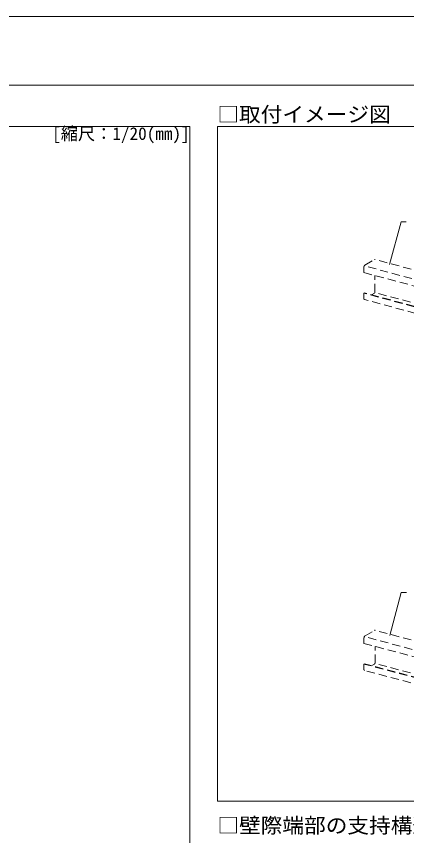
# Model space of a CAD drawing. Units: millimetres, scale not verified. Extents: x -3900 to 3900, y -2793 to 2750.
# Drawn here: x 617 to 1751, y 369 to 2750 of the extents above; entities that cross this region are included whole.
import ezdxf
from ezdxf.enums import TextEntityAlignment as Align

# ---------------------------------------------------------------- set-up
doc = ezdxf.new("R2010")
doc.units = ezdxf.units.MM
doc.header["$LTSCALE"] = 20
doc.linetypes.add('DASHED1', pattern=[1.8, 1.2, -0.6])
for name, color, linetype, lineweight in [('5-6_文字・矢印', 7, 'Continuous', 18), ('5-9_躯体他', 4, 'DASHED1', 9), ('F-3_野縁', 3, 'Continuous', 18)]:
    doc.layers.add(name, color=color, linetype=linetype, lineweight=lineweight)
doc.layers.add('F-6_文字・矢印', color=7, linetype='Continuous')
doc.styles.add('ＭＳ ゴシック', font='')
doc.styles.get('ＭＳ ゴシック').set_extended_font_data('MS Gothic')

msp = doc.modelspace()

# ---------------------------------------------------------------- linework, layer by layer
at = {"layer": '5-6_文字・矢印'}
for p, q in [((1734.79, 2153.17), (1701.45, 2028.77)), ((1734.79, 2153.17), (1749.79, 2153.17)), ((1735.09, 1075.52), (1701.76, 951.12)), ((1735.09, 1075.52), (1750.09, 1075.52))]:
    msp.add_line(p, q, dxfattribs=at)
at = {"layer": '5-9_躯体他'}
for p, q in [((2913.81, 1680.6), (1627.82, 2025.18)), ((1629.75, 2027.29), (1657.31, 2043.2)), ((2946.03, 1698.58), (1658.84, 2043.49)), ((1626.64, 2005.49), (1626.64, 2020.89)), ((1626.64, 2005.49), (2913.81, 1660.6)), ((1658.86, 1948.69), (1658.86, 1996.86)), ((1842.51, 1887.65), (1626.64, 1945.49)), ((1843.88, 1888.6), (1628.2, 1946.39)), ((2944.48, 1602.9), (1658.66, 1947.44)), ((1847.51, 1868.24), (1628.2, 1927.01)), ((1630.05, 949.63), (1657.62, 965.55)), ((2946.33, 620.93), (1659.14, 965.83)), ((1626.95, 927.84), (1626.95, 943.24)), ((2914.11, 602.94), (1628.12, 947.52)), ((1626.95, 927.84), (2914.11, 582.94)), ((1659.17, 871.04), (1659.17, 919.21)), ((1822.04, 815.57), (1626.95, 867.84)), ((1821.79, 816.95), (1628.5, 868.74)), ((2944.78, 525.25), (1658.96, 869.78)), ((1832.65, 794.65), (1628.5, 849.35))]:
    msp.add_line(p, q, dxfattribs=at)
for points in [[(1626.64, 1930.08), (1626.64, 1945.49), (1628.2, 1946.39)], [(1649.14, 1940.78), (1657.31, 1945.5), (1657.45, 1945.58)], [(1626.95, 852.43), (1626.95, 867.84), (1628.5, 868.74)], [(1649.44, 863.13), (1657.62, 867.85), (1657.75, 867.93)]]:
    msp.add_lwpolyline(points, dxfattribs=at)
for centre, radius, start, end in [((1636.02, 2020.58), 9.4, 159.61942, 162.34262), ((1635.93, 2020.61), 9.3, 156.87947, 159.62218), ((1635.7, 2020.71), 9.06, 154.09019, 156.88234), ((1635.36, 2020.88), 8.68, 151.22003, 154.09326), ((1634.92, 2021.12), 8.18, 148.23471, 151.22342), ((1634.42, 2021.43), 7.59, 145.09595, 148.23853), ((1633.88, 2021.81), 6.92, 141.76025, 145.10034), ((1633.32, 2022.25), 6.22, 138.17744, 141.76534), ((1632.79, 2022.73), 5.5, 134.28928, 138.18332), ((1632.29, 2023.23), 4.79, 130.02838, 134.29604), ((1631.86, 2023.75), 4.12, 125.31799, 130.03598), ((1631.51, 2024.25), 3.51, 120.07359, 125.32611), ((1658.8, 2040.63), 2.97, 114.20833, 120.08147), ((1658.61, 2041.05), 2.51, 107.64462, 114.21445), ((1658.5, 2041.4), 2.14, 100.33492, 107.64659), ((1658.45, 2041.68), 1.86, 92.29131, 100.32968), ((1658.44, 2041.88), 1.66, 83.61781, 92.27635), ((1658.45, 2041.99), 1.55, 74.52733, 83.59312), ((1658.46, 2042.01), 1.52, 74.49664, 74.49692), ((1633.79, 2020.89), 7.15, 176.70427, 179.97359), ((1634.43, 2020.85), 7.79, 173.62148, 176.70845), ((1635, 2020.79), 8.36, 170.67877, 173.62514), ((1635.45, 2020.72), 8.82, 167.83937, 170.68205), ((1635.78, 2020.65), 9.16, 165.07002, 167.84236), ((1635.97, 2020.59), 9.35, 162.33987, 165.07285), ((1633.1, 1930.09), 6.46, 179.96877, 183.46838), ((1632.38, 1930.04), 5.74, 183.46278, 187.24823), ((1631.68, 1929.95), 5.03, 187.24176, 191.3774), ((1631.01, 1929.82), 4.34, 191.37006, 195.92958), ((1630.4, 1929.64), 3.71, 195.92159, 200.98712), ((1656.25, 1947.27), 2.06, 305.31799, 310.03598), ((1656.04, 1947.52), 2.4, 310.02838, 314.29604), ((1655.79, 1947.78), 2.75, 314.28928, 318.18332), ((1655.52, 1948.02), 3.11, 318.17744, 321.76534), ((1655.25, 1948.24), 3.46, 321.76025, 325.10034), ((1654.98, 1948.43), 3.79, 325.09595, 328.23853), ((1654.72, 1948.58), 4.09, 328.23471, 331.22342), ((1654.51, 1948.7), 4.34, 331.22003, 334.09326), ((1654.34, 1948.78), 4.53, 334.09019, 336.88234), ((1654.22, 1948.83), 4.65, 336.87947, 339.62218), ((1654.18, 1948.85), 4.7, 339.61942, 342.34262), ((1654.2, 1948.84), 4.68, 342.33987, 345.07285), ((1654.3, 1948.82), 4.58, 345.07002, 347.84236), ((1654.46, 1948.78), 4.41, 347.83937, 350.68205), ((1654.69, 1948.75), 4.18, 350.67877, 353.62514), ((1654.97, 1948.71), 3.9, 353.62148, 356.70845), ((1655.29, 1948.7), 3.58, 356.70427, 359.97359), ((1629.87, 1929.44), 3.14, 200.97903, 206.63701), ((1629.43, 1929.22), 2.65, 206.63008, 212.96169), ((1629.09, 1929), 2.25, 212.95801, 220.02158), ((1628.86, 1928.8), 1.94, 220.02408, 227.82809), ((1628.7, 1928.64), 1.72, 227.83966, 236.31081), ((1628.63, 1928.52), 1.58, 236.33252, 245.29295), ((1628.6, 1928.47), 1.52, 245.32216, 254.49692), ((1659.1, 962.98), 2.97, 114.20833, 120.08147), ((1658.92, 963.39), 2.51, 107.64462, 114.21445), ((1658.8, 963.75), 2.14, 100.33492, 107.64659), ((1658.75, 964.03), 1.86, 92.29131, 100.32968), ((1658.74, 964.22), 1.66, 83.61781, 92.27635), ((1658.76, 964.33), 1.55, 74.52733, 83.59312), ((1658.76, 964.36), 1.52, 74.49664, 74.49692), ((1634.1, 943.24), 7.15, 176.70427, 179.97359), ((1634.74, 943.2), 7.79, 173.62148, 176.70845), ((1635.3, 943.14), 8.36, 170.67877, 173.62514), ((1635.75, 943.06), 8.82, 167.83937, 170.68205), ((1636.09, 942.99), 9.16, 165.07002, 167.84236), ((1636.28, 942.94), 9.35, 162.33987, 165.07285), ((1636.33, 942.93), 9.4, 159.61942, 162.34262), ((1636.23, 942.96), 9.3, 156.87947, 159.62218), ((1636.01, 943.06), 9.06, 154.09019, 156.88234), ((1635.66, 943.23), 8.68, 151.22003, 154.09326), ((1635.23, 943.47), 8.18, 148.23471, 151.22342), ((1634.72, 943.78), 7.59, 145.09595, 148.23853), ((1634.18, 944.16), 6.92, 141.76025, 145.10034), ((1633.63, 944.6), 6.22, 138.17744, 141.76534), ((1633.09, 945.08), 5.5, 134.28928, 138.18332), ((1632.6, 945.58), 4.79, 130.02838, 134.29604), ((1632.17, 946.09), 4.12, 125.31799, 130.03598), ((1631.81, 946.59), 3.51, 120.07359, 125.32611), ((1656.56, 869.62), 2.06, 305.31799, 310.03598), ((1656.34, 869.87), 2.4, 310.02838, 314.29604), ((1656.1, 870.12), 2.75, 314.28928, 318.18332), ((1655.83, 870.36), 3.11, 318.17744, 321.76534), ((1655.55, 870.58), 3.46, 321.76025, 325.10034), ((1655.28, 870.77), 3.79, 325.09595, 328.23853), ((1655.03, 870.93), 4.09, 328.23471, 331.22342), ((1654.81, 871.05), 4.34, 331.22003, 334.09326), ((1654.64, 871.13), 4.53, 334.09019, 336.88234), ((1654.53, 871.18), 4.65, 336.87947, 339.62218), ((1654.48, 871.2), 4.7, 339.61942, 342.34262), ((1654.5, 871.19), 4.68, 342.33987, 345.07285), ((1654.6, 871.17), 4.58, 345.07002, 347.84236), ((1654.77, 871.13), 4.41, 347.83937, 350.68205), ((1654.99, 871.09), 4.18, 350.67877, 353.62514), ((1655.27, 871.06), 3.9, 353.62148, 356.70845), ((1655.59, 871.04), 3.58, 356.70427, 359.97359), ((1633.4, 852.44), 6.46, 179.96877, 183.46838), ((1632.69, 852.39), 5.74, 183.46278, 187.24823), ((1631.98, 852.3), 5.03, 187.24176, 191.3774), ((1631.31, 852.17), 4.34, 191.37006, 195.92958), ((1630.7, 851.99), 3.71, 195.92159, 200.98712), ((1630.17, 851.79), 3.14, 200.97903, 206.63701), ((1629.74, 851.57), 2.65, 206.63008, 212.96169), ((1629.4, 851.35), 2.25, 212.95801, 220.02158), ((1629.16, 851.15), 1.94, 220.02408, 227.82809), ((1629.01, 850.98), 1.72, 227.83966, 236.31081), ((1628.93, 850.87), 1.58, 236.33252, 245.29295), ((1628.91, 850.82), 1.52, 245.32216, 254.49692)]:
    msp.add_arc(centre, radius, start, end, dxfattribs=at)
at = {"layer": 'F-3_野縁'}
for p, q in [((-3900, 2750), (3900, 2750)), ((-3900, 2750), (3900, 2750)), ((-3900, 2550), (3900, 2550)), ((-3820, 2430), (1120.75, 2430)), ((1120.75, 2430), (1120.75, -1096.28))]:
    msp.add_line(p, q, dxfattribs=at)
msp.add_lwpolyline([(3820, 2430), (1200.75, 2430), (1200.75, 469.6), (3820, 469.6)], dxfattribs=at)

# ---------------------------------------------------------------- texts
at = {"layer": 'F-6_文字・矢印', "style": 'ＭＳ ゴシック', "width": 1.05}
for s, p in [('□取付イメージ図', (1200.75, 2430)), ('□壁際端部の支持構造部の向き注意点', (1200.75, 363.48))]:
    msp.add_text(s, height=43.99, dxfattribs=at).set_placement(p, align=Align.BOTTOM_LEFT)
at = {"layer": 'F-6_文字・矢印', "style": 'ＭＳ ゴシック'}
msp.add_text('[縮尺：1/20(mm)]', height=36.66, dxfattribs=at).set_placement((720.75, 2380), align=Align.BOTTOM_LEFT)

doc.saveas('drawing.dxf')
